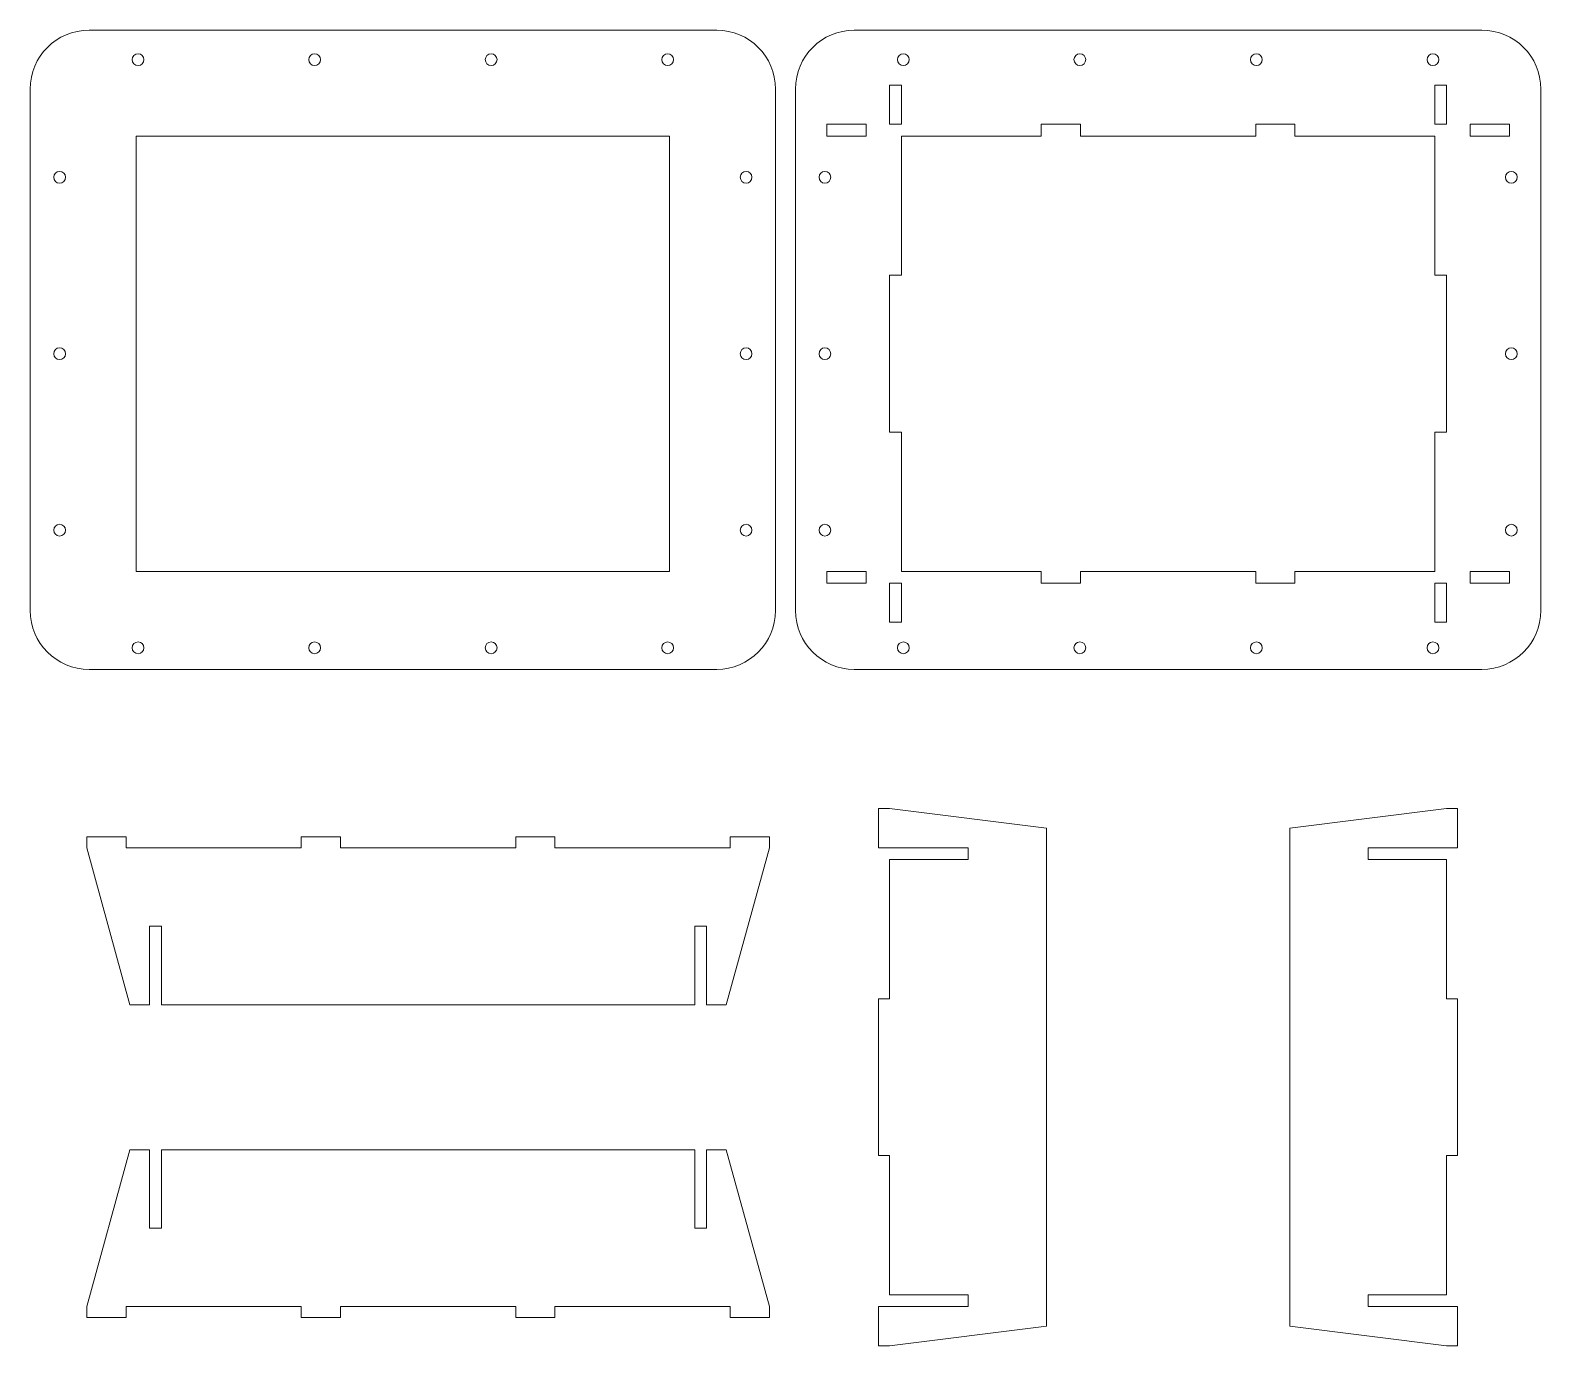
# Model space of a CAD drawing. Header units: millimetres. Extents: x 66 to 451, y 59 to 395.
import ezdxf

# ---------------------------------------------------------------- set-up
doc = ezdxf.new("R2010")
doc.units = ezdxf.units.MM

msp = doc.modelspace()

# ---------------------------------------------------------------- linework, layer by layer
at = {"color": 7, "linetype": 'Continuous', "lineweight": 15}
for p, q in [((81.07, 394.83), (241.07, 394.83)), ((436.16, 394.83), (276.16, 394.83)), ((66.07, 246.83), (66.07, 379.83)), ((256.07, 379.83), (256.07, 246.83)), ((261.16, 379.83), (261.16, 246.83)), ((285.16, 370.83), (285.16, 380.83)), ((285.16, 380.83), (288.16, 380.83)), ((288.16, 380.83), (288.16, 370.83)), ((424.16, 380.83), (427.16, 380.83)), ((424.16, 370.83), (424.16, 380.83)), ((427.16, 380.83), (427.16, 370.83)), ((451.16, 246.83), (451.16, 379.83)), ((269.16, 370.83), (279.16, 370.83)), ((269.16, 367.83), (269.16, 370.83)), ((279.16, 370.83), (279.16, 367.83)), ((288.16, 370.83), (285.16, 370.83)), ((323.83, 370.83), (333.83, 370.83)), ((323.83, 367.83), (323.83, 370.83)), ((333.83, 370.83), (333.83, 367.83)), ((378.49, 370.83), (388.49, 370.83)), ((378.49, 367.83), (378.49, 370.83)), ((388.49, 370.83), (388.49, 367.83)), ((427.16, 370.83), (424.16, 370.83)), ((433.16, 367.83), (433.16, 370.83)), ((433.16, 370.83), (443.16, 370.83)), ((443.16, 370.83), (443.16, 367.83)), ((93.07, 256.83), (93.07, 367.83)), ((93.07, 367.83), (229.07, 367.83)), ((229.07, 367.83), (229.07, 256.83)), ((279.16, 367.83), (269.16, 367.83)), ((323.83, 367.83), (288.16, 367.83)), ((288.16, 367.83), (288.16, 332.33)), ((378.49, 367.83), (333.83, 367.83)), ((424.16, 367.83), (388.49, 367.83)), ((424.16, 332.33), (424.16, 367.83)), ((443.16, 367.83), (433.16, 367.83)), ((285.16, 292.33), (285.16, 332.33)), ((285.16, 332.33), (288.16, 332.33)), ((424.16, 332.33), (427.16, 332.33)), ((427.16, 332.33), (427.16, 292.33)), ((288.16, 292.33), (285.16, 292.33)), ((288.16, 292.33), (288.16, 256.83)), ((424.16, 256.83), (424.16, 292.33)), ((427.16, 292.33), (424.16, 292.33)), ((229.07, 256.83), (93.07, 256.83)), ((269.16, 256.83), (279.16, 256.83)), ((269.16, 253.83), (269.16, 256.83)), ((279.16, 256.83), (279.16, 253.83)), ((288.16, 256.83), (323.83, 256.83)), ((323.83, 253.83), (323.83, 256.83)), ((333.83, 256.83), (378.49, 256.83)), ((333.83, 256.83), (333.83, 253.83)), ((378.49, 253.83), (378.49, 256.83)), ((388.49, 256.83), (424.16, 256.83)), ((388.49, 256.83), (388.49, 253.83)), ((433.16, 253.83), (433.16, 256.83)), ((433.16, 256.83), (443.16, 256.83)), ((443.16, 256.83), (443.16, 253.83)), ((279.16, 253.83), (269.16, 253.83)), ((285.16, 253.83), (288.16, 253.83)), ((285.16, 243.83), (285.16, 253.83)), ((288.16, 253.83), (288.16, 243.83)), ((333.83, 253.83), (323.83, 253.83)), ((388.49, 253.83), (378.49, 253.83)), ((424.16, 243.83), (424.16, 253.83)), ((424.16, 253.83), (427.16, 253.83)), ((427.16, 253.83), (427.16, 243.83)), ((443.16, 253.83), (433.16, 253.83)), ((288.16, 243.83), (285.16, 243.83)), ((427.16, 243.83), (424.16, 243.83)), ((241.07, 231.83), (81.07, 231.83)), ((276.16, 231.83), (436.16, 231.83)), ((282.36, 186.32), (282.36, 196.32)), ((285.16, 196.32), (282.36, 196.32)), ((285.16, 196.32), (325.16, 191.32)), ((387.16, 191.32), (427.16, 196.32)), ((427.16, 196.32), (429.96, 196.32)), ((429.96, 196.32), (429.96, 186.32)), ((80.51, 186.32), (80.51, 189.12)), ((80.51, 189.12), (90.51, 189.12)), ((90.51, 186.32), (90.51, 189.12)), ((135.18, 189.12), (145.18, 189.12)), ((135.18, 186.32), (135.18, 189.12)), ((145.18, 186.32), (145.18, 189.12)), ((189.84, 186.32), (189.84, 189.12)), ((189.84, 189.12), (199.84, 189.12)), ((199.84, 186.32), (199.84, 189.12)), ((244.51, 186.32), (244.51, 189.12)), ((244.51, 189.12), (254.51, 189.12)), ((254.51, 186.32), (254.51, 189.12)), ((325.16, 191.32), (325.16, 64.32)), ((387.16, 64.32), (387.16, 191.32)), ((91.51, 146.32), (80.51, 186.32)), ((135.18, 186.32), (90.51, 186.32)), ((189.84, 186.32), (145.18, 186.32)), ((244.51, 186.32), (199.84, 186.32)), ((254.51, 186.32), (243.51, 146.32)), ((305.16, 186.32), (282.36, 186.32)), ((305.16, 186.32), (305.16, 183.32)), ((407.16, 186.32), (429.96, 186.32)), ((407.16, 183.32), (407.16, 186.32)), ((285.16, 147.82), (285.16, 183.32)), ((305.16, 183.32), (285.16, 183.32)), ((407.16, 183.32), (427.16, 183.32)), ((427.16, 183.32), (427.16, 147.82)), ((99.51, 166.32), (96.51, 166.32)), ((96.51, 166.32), (96.51, 146.32)), ((99.51, 166.32), (99.51, 146.32)), ((238.51, 166.32), (235.51, 166.32)), ((235.51, 166.32), (235.51, 146.32)), ((238.51, 166.32), (238.51, 146.32)), ((282.36, 107.82), (282.36, 147.82)), ((285.16, 147.82), (282.36, 147.82)), ((427.16, 147.82), (429.96, 147.82)), ((429.96, 147.82), (429.96, 107.82)), ((91.51, 146.32), (96.51, 146.32)), ((99.51, 146.32), (235.51, 146.32)), ((238.51, 146.32), (243.51, 146.32)), ((80.51, 69.32), (91.51, 109.32)), ((91.51, 109.32), (96.51, 109.32)), ((96.51, 89.32), (96.51, 109.32)), ((99.51, 89.32), (99.51, 109.32)), ((99.51, 109.32), (235.51, 109.32)), ((235.51, 89.32), (235.51, 109.32)), ((238.51, 89.32), (238.51, 109.32)), ((238.51, 109.32), (243.51, 109.32)), ((243.51, 109.32), (254.51, 69.32)), ((285.16, 107.82), (282.36, 107.82)), ((285.16, 72.32), (285.16, 107.82)), ((427.16, 107.82), (429.96, 107.82)), ((427.16, 107.82), (427.16, 72.32)), ((96.51, 89.32), (99.51, 89.32)), ((235.51, 89.32), (238.51, 89.32)), ((80.51, 69.32), (80.51, 66.52)), ((135.18, 69.32), (90.51, 69.32)), ((90.51, 69.32), (90.51, 66.52)), ((135.18, 69.32), (135.18, 66.52)), ((189.84, 69.32), (145.18, 69.32)), ((145.18, 69.32), (145.18, 66.52)), ((189.84, 69.32), (189.84, 66.52)), ((244.51, 69.32), (199.84, 69.32)), ((199.84, 69.32), (199.84, 66.52)), ((244.51, 69.32), (244.51, 66.52)), ((254.51, 69.32), (254.51, 66.52)), ((305.16, 69.32), (282.36, 69.32)), ((282.36, 59.32), (282.36, 69.32)), ((305.16, 72.32), (285.16, 72.32)), ((305.16, 72.32), (305.16, 69.32)), ((407.16, 72.32), (427.16, 72.32)), ((407.16, 69.32), (407.16, 72.32)), ((407.16, 69.32), (429.96, 69.32)), ((429.96, 69.32), (429.96, 59.32)), ((90.51, 66.52), (80.51, 66.52)), ((145.18, 66.52), (135.18, 66.52)), ((199.84, 66.52), (189.84, 66.52)), ((254.51, 66.52), (244.51, 66.52)), ((325.16, 64.32), (285.16, 59.32)), ((427.16, 59.32), (387.16, 64.32)), ((285.16, 59.32), (282.36, 59.32)), ((427.16, 59.32), (429.96, 59.32))]:
    msp.add_line(p, q, dxfattribs=at)
for centre in [(93.57, 387.33), (138.57, 387.33), (183.57, 387.33), (228.57, 387.33), (288.66, 387.33), (333.66, 387.33), (378.66, 387.33), (423.66, 387.33), (73.57, 357.33), (248.57, 357.33), (268.66, 357.33), (443.66, 357.33), (73.57, 312.33), (248.57, 312.33), (268.66, 312.33), (443.66, 312.33), (73.57, 267.33), (248.57, 267.33), (268.66, 267.33), (443.66, 267.33), (93.57, 237.33), (138.57, 237.33), (183.57, 237.33), (228.57, 237.33), (288.66, 237.33), (333.66, 237.33), (378.66, 237.33), (423.66, 237.33)]:
    msp.add_circle(centre, 1.5, dxfattribs=at)
for centre, start, end in [((81.07, 379.83), 90, 180), ((241.07, 379.83), 0, 90), ((276.16, 379.83), 90, 180), ((436.16, 379.83), 0, 90), ((81.07, 246.83), 180, 270), ((241.07, 246.83), 270, 0), ((276.16, 246.83), 180, 270), ((436.16, 246.83), 270, 0)]:
    msp.add_arc(centre, 15, start, end, dxfattribs=at)

doc.saveas('drawing.dxf')
